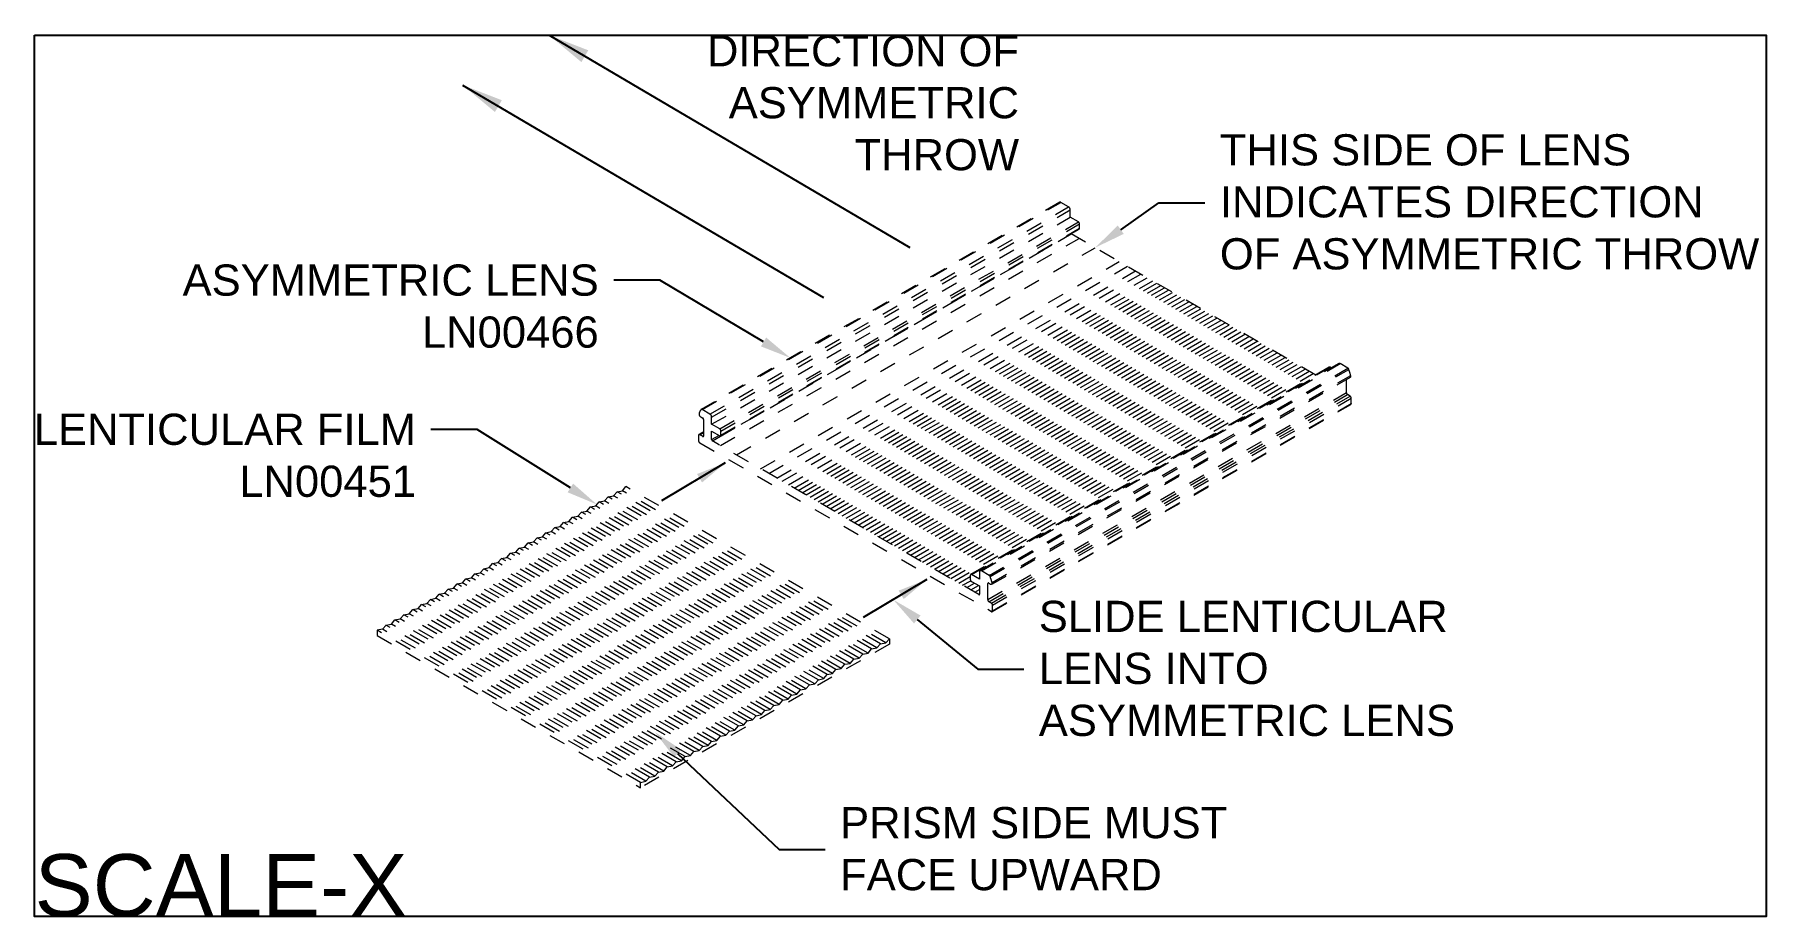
# Model space of a CAD drawing. Header units: inches. Extents: x 0 to 10.4, y -5.3 to 0.
import ezdxf
from ezdxf import colors
from ezdxf.entities.mleader import LeaderData, LeaderLine
from ezdxf.math import Vec2, Vec3

# ---------------------------------------------------------------- set-up
doc = ezdxf.new("R2010")
doc.units = ezdxf.units.IN
doc.header["$LTSCALE"] = 0.5
doc.header["$MEASUREMENT"] = 0
doc.linetypes.add('HIDDEN2', pattern=[0.1875, 0.125, -0.0625])
doc.layers.get('0').update_dxf_attribs({"color": 255, "linetype": 'CONTINUOUS'})
doc.layers.add('FAB DWG', color=221, linetype='CONTINUOUS')
doc.layers.add('Lens', color=2, linetype='HIDDEN2', lineweight=13)
doc.layers.add('Text-Unprinted', color=131, linetype='CONTINUOUS', plot=False)
doc.styles.add('LSAD_Standard', font='arial.ttf')
doc.styles.get("Standard").update_dxf_attribs({"font": 'arial.ttf'})
doc.dimstyles.get("Standard").update_dxf_attribs({"dimtxt": 0.18, "dimasz": 0.18, "dimexe": 0.18, "dimexo": 0.0625, "dimgap": 0.09, "dimtad": 0, "dimtih": 1, "dimtoh": 1, "dimdec": 4, "dimzin": 0, "dimdsep": 46, "dimtxsty": 'Standard', "dimcen": 0.09, "dimadec": 0, "dimazin": 0, "dimtfac": 1, "dimtdec": 4, "dimtofl": 0, "dimtmove": 0, "dimatfit": 3, "dimfxl": 1, "dimtolj": 1, "dimtzin": 0, "dimarcsym": 0})

msp = doc.modelspace()

# ---------------------------------------------------------------- linework, layer by layer
at = {"transparency": 16777216}
msp.add_arc((5.758, -3.461), 0.00437, 230.7967, 9.214, dxfattribs=at)
at = {"layer": 'Lens', "transparency": 16777216}
for p, q in [((6.167, -1.005), (4.01, -2.25)), ((4.015, -2.251), (6.172, -1.006)), ((4.062, -2.278), (6.219, -1.033)), ((6.219, -1.033), (6.172, -1.006)), ((4.072, -2.296), (6.229, -1.051)), ((4.072, -2.34), (6.229, -1.095)), ((4.121, -2.368), (6.278, -1.123)), ((4.128, -2.381), (6.285, -1.135)), ((6.229, -1.095), (6.229, -1.051)), ((6.278, -1.123), (6.229, -1.095)), ((6.285, -1.161), (6.285, -1.135)), ((4.077, -2.44), (6.234, -1.195)), ((4.126, -2.411), (6.283, -1.166)), ((4.126, -2.468), (6.283, -1.222)), ((4.128, -2.406), (6.285, -1.161)), ((6.234, -1.195), (6.234, -1.194)), ((7.706, -2.044), (6.234, -1.195)), ((4.222, -2.523), (6.379, -1.278)), ((4.367, -2.607), (6.524, -1.362)), ((4.416, -2.635), (6.573, -1.39)), ((4.464, -2.663), (6.621, -1.418)), ((4.497, -2.682), (6.654, -1.437)), ((4.535, -2.704), (6.692, -1.459)), ((4.568, -2.723), (6.725, -1.477)), ((4.592, -2.737), (6.749, -1.491)), ((4.616, -2.751), (6.773, -1.505)), ((4.64, -2.764), (6.797, -1.519)), ((4.664, -2.778), (6.821, -1.533)), ((4.688, -2.792), (6.845, -1.547)), ((4.713, -2.806), (6.87, -1.561)), ((4.737, -2.82), (6.894, -1.575)), ((4.761, -2.834), (6.918, -1.589)), ((4.785, -2.848), (6.942, -1.603)), ((4.809, -2.862), (6.966, -1.617)), ((4.833, -2.876), (6.99, -1.631)), ((4.858, -2.89), (7.015, -1.645)), ((4.882, -2.904), (7.039, -1.659)), ((4.906, -2.918), (7.063, -1.673)), ((4.93, -2.932), (7.087, -1.687)), ((4.93, -2.932), (7.087, -1.687)), ((4.954, -2.946), (7.111, -1.701)), ((4.978, -2.96), (7.135, -1.715)), ((5.002, -2.974), (7.16, -1.729)), ((5.027, -2.988), (7.184, -1.743)), ((5.051, -3.002), (7.208, -1.756)), ((5.075, -3.016), (7.232, -1.77)), ((5.099, -3.029), (7.256, -1.784)), ((5.123, -3.043), (7.28, -1.798)), ((5.147, -3.057), (7.304, -1.812)), ((5.172, -3.071), (7.329, -1.826)), ((5.196, -3.085), (7.353, -1.84)), ((5.22, -3.099), (7.377, -1.854)), ((5.244, -3.113), (7.401, -1.868)), ((5.268, -3.127), (7.425, -1.882)), ((5.292, -3.141), (7.449, -1.896)), ((5.317, -3.155), (7.474, -1.91)), ((5.341, -3.169), (7.498, -1.924)), ((5.365, -3.183), (7.522, -1.938)), ((5.389, -3.197), (7.546, -1.952)), ((5.413, -3.211), (7.57, -1.966)), ((7.844, -1.975), (5.687, -3.22)), ((5.695, -3.22), (7.852, -1.975)), ((7.899, -2.003), (7.852, -1.975)), ((5.437, -3.225), (7.594, -1.98)), ((5.462, -3.239), (7.619, -1.994)), ((5.486, -3.253), (7.643, -2.008)), ((5.51, -3.267), (7.667, -2.021)), ((5.534, -3.281), (7.691, -2.035)), ((7.787, -1.997), (5.63, -3.242)), ((5.635, -3.243), (7.792, -1.997)), ((5.742, -3.248), (7.899, -2.003)), ((5.748, -3.255), (7.905, -2.01)), ((5.757, -3.302), (7.914, -2.057)), ((5.76, -3.291), (7.917, -2.046)), ((7.798, -2.001), (7.792, -1.997)), ((7.89, -2.149), (7.89, -2.071)), ((5.733, -3.394), (7.89, -2.149)), ((5.74, -3.407), (7.897, -2.161)), ((5.755, -3.416), (7.912, -2.171)), ((5.762, -3.428), (7.919, -2.183)), ((7.912, -2.171), (7.897, -2.161)), ((7.919, -2.215), (7.919, -2.183)), ((4.062, -2.278), (4.015, -2.251)), ((5.76, -3.465), (7.917, -2.22)), ((5.762, -3.461), (7.919, -2.215)), ((4.024, -2.386), (3.996, -2.402)), ((4.001, -2.403), (4.024, -2.39)), ((4.007, -2.295), (4.019, -2.302)), ((4.024, -2.311), (4.024, -2.408)), ((4.072, -2.34), (4.072, -2.296)), ((4.121, -2.368), (4.072, -2.34)), ((4.072, -2.382), (4.121, -2.41)), ((4.072, -2.431), (4.072, -2.382)), ((4.128, -2.406), (4.128, -2.381)), ((3.994, -2.407), (3.994, -2.44)), ((4.017, -2.412), (4.001, -2.403)), ((4.001, -2.452), (5.755, -3.465)), ((4.017, -2.412), (4.024, -2.408)), ((4.072, -2.431), (4.115, -2.407)), ((5.679, -3.364), (4.077, -2.44)), ((4.981, -3.721), (3.396, -2.807)), ((5.013, -3.715), (3.428, -2.8)), ((5.034, -3.69), (3.449, -2.776)), ((5.066, -3.684), (3.482, -2.769)), ((5.088, -3.66), (3.503, -2.745)), ((5.12, -3.653), (3.535, -2.739)), ((5.141, -3.629), (3.556, -2.714)), ((4.82, -3.814), (3.236, -2.899)), ((4.852, -3.808), (3.268, -2.893)), ((4.874, -3.783), (3.289, -2.868)), ((4.906, -3.777), (3.321, -2.862)), ((4.927, -3.752), (3.343, -2.837)), ((4.959, -3.746), (3.375, -2.831)), ((4.639, -3.931), (3.054, -3.016)), ((4.66, -3.906), (3.075, -2.992)), ((4.692, -3.9), (3.107, -2.985)), ((4.714, -3.876), (3.129, -2.961)), ((4.746, -3.869), (3.161, -2.955)), ((4.767, -3.845), (3.182, -2.93)), ((4.799, -3.839), (3.214, -2.924)), ((4.446, -4.03), (2.862, -3.115)), ((4.478, -4.024), (2.894, -3.109)), ((4.5, -3.999), (2.915, -3.084)), ((4.5, -3.999), (2.915, -3.084)), ((4.532, -3.993), (2.947, -3.078)), ((4.553, -3.968), (2.969, -3.053)), ((4.585, -3.962), (3.001, -3.047)), ((4.607, -3.937), (3.022, -3.022)), ((4.286, -4.122), (2.701, -3.208)), ((4.318, -4.116), (2.733, -3.201)), ((4.339, -4.092), (2.755, -3.177)), ((4.372, -4.085), (2.787, -3.171)), ((4.393, -4.061), (2.808, -3.146)), ((4.425, -4.055), (2.84, -3.14)), ((5.684, -3.227), (5.684, -3.271)), ((5.742, -3.248), (5.695, -3.22)), ((4.072, -4.246), (2.488, -3.331)), ((4.104, -4.24), (2.52, -3.325)), ((4.126, -4.215), (2.541, -3.3)), ((4.158, -4.209), (2.573, -3.294)), ((4.179, -4.184), (2.594, -3.269)), ((4.211, -4.178), (2.627, -3.263)), ((4.233, -4.153), (2.648, -3.238)), ((4.265, -4.147), (2.68, -3.232)), ((5.558, -3.295), (5.628, -3.254)), ((5.582, -3.308), (5.631, -3.28)), ((5.607, -3.322), (5.654, -3.295)), ((5.628, -3.247), (5.628, -3.272)), ((5.631, -3.336), (5.678, -3.309)), ((5.684, -3.271), (5.635, -3.243)), ((5.635, -3.284), (5.684, -3.312)), ((5.684, -3.312), (5.684, -3.361)), ((5.733, -3.297), (5.738, -3.294)), ((5.733, -3.394), (5.733, -3.297)), ((5.738, -3.294), (5.749, -3.301)), ((3.912, -4.338), (2.327, -3.423)), ((3.944, -4.332), (2.359, -3.417)), ((3.965, -4.307), (2.381, -3.393)), ((3.998, -4.301), (2.413, -3.386)), ((4.019, -4.277), (2.434, -3.362)), ((4.051, -4.27), (2.466, -3.356)), ((5.655, -3.35), (5.684, -3.334)), ((5.679, -3.364), (5.684, -3.361)), ((5.679, -3.364), (5.684, -3.361)), ((5.755, -3.416), (5.74, -3.407)), ((5.762, -3.461), (5.762, -3.428)), ((3.73, -4.456), (2.146, -3.541)), ((3.752, -4.431), (2.167, -3.516)), ((3.784, -4.425), (2.199, -3.51)), ((3.805, -4.4), (2.22, -3.485)), ((3.837, -4.394), (2.252, -3.479)), ((3.859, -4.369), (2.274, -3.454)), ((3.859, -4.369), (2.274, -3.454)), ((3.891, -4.363), (2.306, -3.448)), ((3.645, -4.493), (2.06, -3.578)), ((2.06, -3.61), (3.645, -4.525)), ((3.677, -4.486), (2.092, -3.572)), ((3.698, -4.462), (2.113, -3.547))]:
    msp.add_line(p, q, dxfattribs=at)
for points in [[(3.343, -2.837), (3.375, -2.831), (3.396, -2.806)], [(3.396, -2.807), (3.428, -2.8), (3.449, -2.776)], [(3.449, -2.776), (3.482, -2.769), (3.503, -2.745)], [(3.503, -2.745), (3.535, -2.739), (3.556, -2.714)], [(3.182, -2.93), (3.214, -2.924), (3.236, -2.899)], [(3.236, -2.899), (3.268, -2.893), (3.289, -2.868)], [(3.289, -2.868), (3.321, -2.862), (3.343, -2.837)], [(3.022, -3.022), (3.054, -3.016), (3.075, -2.992)], [(3.075, -2.992), (3.107, -2.985), (3.129, -2.961)], [(3.129, -2.961), (3.161, -2.955), (3.182, -2.93)], [(2.808, -3.146), (2.84, -3.14), (2.862, -3.115)], [(2.862, -3.115), (2.894, -3.109), (2.915, -3.084), (2.947, -3.078), (2.969, -3.053)], [(2.969, -3.053), (3.001, -3.047), (3.022, -3.022)], [(2.648, -3.238), (2.68, -3.232), (2.701, -3.208)], [(2.701, -3.208), (2.733, -3.201), (2.755, -3.177)], [(2.755, -3.177), (2.787, -3.171), (2.808, -3.146)], [(2.434, -3.362), (2.466, -3.356), (2.488, -3.331)], [(2.488, -3.331), (2.52, -3.325), (2.541, -3.3)], [(2.541, -3.3), (2.573, -3.294), (2.594, -3.269)], [(2.594, -3.269), (2.627, -3.263), (2.648, -3.238)], [(2.22, -3.485), (2.252, -3.479), (2.274, -3.454), (2.306, -3.448), (2.327, -3.423)], [(2.327, -3.423), (2.359, -3.417), (2.381, -3.393)], [(2.381, -3.393), (2.413, -3.386), (2.434, -3.362)], [(2.113, -3.547), (2.146, -3.541), (2.167, -3.516)], [(2.167, -3.516), (2.199, -3.51), (2.22, -3.485)], [(4.927, -3.752), (4.959, -3.746), (4.981, -3.721)], [(4.981, -3.721), (5.013, -3.715), (5.034, -3.69)], [(5.034, -3.69), (5.066, -3.684), (5.088, -3.66)], [(4.714, -3.876), (4.746, -3.869), (4.767, -3.845)], [(4.767, -3.845), (4.799, -3.839), (4.82, -3.814)], [(4.82, -3.814), (4.852, -3.808), (4.874, -3.783)], [(4.874, -3.783), (4.906, -3.777), (4.927, -3.752)], [(4.553, -3.968), (4.585, -3.962), (4.607, -3.937)], [(4.607, -3.937), (4.639, -3.931), (4.66, -3.906)], [(4.66, -3.906), (4.692, -3.9), (4.714, -3.876)], [(4.339, -4.092), (4.372, -4.085), (4.393, -4.061)], [(4.393, -4.061), (4.425, -4.055), (4.446, -4.03)], [(4.446, -4.03), (4.478, -4.024), (4.5, -3.999), (4.532, -3.993), (4.553, -3.968)], [(4.179, -4.184), (4.211, -4.178), (4.233, -4.153)], [(4.233, -4.153), (4.265, -4.147), (4.286, -4.122)], [(4.286, -4.122), (4.318, -4.116), (4.34, -4.092)], [(4.019, -4.277), (4.051, -4.27), (4.072, -4.246)], [(4.072, -4.246), (4.104, -4.24), (4.126, -4.215)], [(4.126, -4.215), (4.158, -4.209), (4.179, -4.184)], [(3.805, -4.4), (3.837, -4.394), (3.859, -4.369), (3.891, -4.363), (3.912, -4.338)], [(3.912, -4.338), (3.944, -4.332), (3.965, -4.307)], [(3.965, -4.307), (3.998, -4.301), (4.019, -4.277)], [(3.698, -4.462), (3.73, -4.456), (3.752, -4.431)], [(3.752, -4.431), (3.784, -4.425), (3.805, -4.4)]]:
    msp.add_lwpolyline(points, dxfattribs=at)
at = {"layer": 'Lens', "transparency": 16777216, "flags": 128}
msp.add_lwpolyline([(5.749, -3.301), (5.752, -3.302), (5.754, -3.303), (5.756, -3.302), (5.758, -3.301), (5.759, -3.299), (5.76, -3.297), (5.76, -3.294), (5.76, -3.291)], dxfattribs=at)
at = {"layer": 'Lens', "ltscale": 0.5, "transparency": 16777216}
for points in [[(2.114, -3.547), (2.092, -3.572), (2.06, -3.578), (2.06, -3.61)], [(5.088, -3.66), (5.12, -3.653), (5.141, -3.629), (5.141, -3.661), (3.645, -4.525), (3.645, -4.493), (3.677, -4.486), (3.698, -4.462)]]:
    msp.add_lwpolyline(points, dxfattribs=at)
at = {"layer": 'Lens', "transparency": 16777216}
for centre, radius, start, end in [((6.169, -1.009), 0.00484, 53.0944, 115.5952), ((6.206, -1.052), 0.0231, 2.6055, 57.3945), ((6.27, -1.136), 0.0151, 2.6055, 57.3945), ((6.28, -1.162), 0.00485, 305.0133, 6.2988), ((7.847, -1.982), 0.00754, 54.3824, 114.3071), ((7.789, -2.001), 0.00495, 54.3824, 114.3071), ((7.891, -2.015), 0.0151, 22.5974, 57.5221), ((7.73, -2.087), 0.19, 12.2235, 23.8866), ((7.908, -2.05), 0.00937, 310.3835, 20.298), ((7.905, -2.149), 0.0154, 182.606, 237.3945), ((7.904, -2.183), 0.0154, 2.6055, 57.3945), ((4.053, -2.288), 0.0577, 139.4264, 165.3798), ((4.018, -2.277), 0.0217, 172.2444, 238.7144), ((4.012, -2.254), 0.00452, 51.6739, 132.296), ((4.049, -2.297), 0.0231, 2.6055, 57.3945), ((7.915, -2.216), 0.00493, 305.0133, 6.2988), ((4.013, -2.311), 0.0108, 2.6052, 57.3945), ((4.113, -2.381), 0.0151, 2.6055, 57.3945), ((3.998, -2.406), 0.00437, 50.7967, 189.214), ((4.009, -2.439), 0.0154, 182.6055, 237.3945), ((4.02, -2.409), 0.00437, 230.7965, 9.2127), ((4.083, -2.431), 0.0108, 182.6055, 237.3945), ((4.124, -2.407), 0.0043, 230.7967, 9.214), ((5.69, -3.226), 0.00655, 50.7967, 189.214), ((5.633, -3.246), 0.0043, 50.7967, 189.214), ((5.643, -3.272), 0.0151, 182.6055, 237.3945), ((5.736, -3.297), 0.00306, 50.7969, 189.2153), ((5.734, -3.26), 0.0151, 22.5974, 57.5221), ((5.573, -3.332), 0.19, 12.2235, 23.8866), ((5.681, -3.362), 0.00306, 230.7967, 9.214), ((5.748, -3.394), 0.0154, 182.606, 237.3945), ((5.747, -3.429), 0.0154, 2.6055, 57.3945)]:
    msp.add_arc(centre, radius, start, end, dxfattribs=at)
at = {"layer": 'Text-Unprinted', "ltscale": 0.5, "transparency": 16777216}
msp.add_lwpolyline([(0, 0), (10.416, 0), (10.416, -5.299), (0, -5.299)], close=True, dxfattribs=at)

# ---------------------------------------------------------------- texts
at = {"layer": 'FAB DWG', "ltscale": 0.5, "transparency": 16777216, "insert": (5.921, 0), "char_height": 0.1875, "width": 2.38322, "attachment_point": 3, "style": 'LSAD_Standard'}
msp.add_mtext('\\A1;DIRECTION OF ASYMMETRIC THROW', dxfattribs=at)
at = {"layer": 'Text-Unprinted', "ltscale": 0.5, "transparency": 16777216, "style": 'LSAD_Standard'}
msp.add_attdef('SCALE-X', (0, -5.299), 'XEffectiveScaleFactor', height=0.375, dxfattribs=at)

# ---------------------------------------------------------------- leaders
at = {"layer": 'FAB DWG', "transparency": 16777216}
for points, override in [([(3.094, 0), (5.264, -1.277)], {"dimasz": 0.25, "dimgap": 0.09, "dimtad": 0}), ([(2.574, -0.3), (4.744, -1.577)], {"dimasz": 0.25, "dimgap": 0.09, "dimtad": 0}), ([(4.154, -2.572), (3.77, -2.801)], {"dimgap": 0.09, "dimtad": 0}), ([(5.367, -3.273), (4.983, -3.502)], {"dimgap": 0.09, "dimtad": 0})]:
    msp.add_leader(points, dimstyle='Standard', override=override, dxfattribs=at)
at = {"layer": 'FAB DWG', "ltscale": 0.5, "transparency": 16777216}
ml = msp.add_multileader_mtext('Standard', dxfattribs=at)
ml.set_content('\\A1;THIS SIDE OF LENS INDICATES DIRECTION OF ASYMMETRIC THROW', color=256, style='LSAD_Standard')
ml.set_leader_properties()
ml.build(insert=Vec2(0, 0))
ml.multileader.update_dxf_attribs({"text_left_attachment_type": 2, "dogleg_length": 0.36, "arrow_head_size": 0.188})
ctx = ml.context
ctx.base_point, ctx.char_height, ctx.arrow_head_size, ctx.landing_gap_size, ctx.plane_origin = Vec3(7.039, -1.009), 0.1875, 0.188, 0.09, Vec3(7.562, 14.558)
ctx.left_attachment = 2
notes = []
notes.append((ctx, [(0, (1, 1, 0), (6.762, -1.009), (1, 0), 0.277, [(0, [(6.379, -1.278)], 0, [])])]))
ctx.mtext.insert, ctx.mtext.width, ctx.mtext.defined_height, ctx.mtext.flow_direction = Vec3(7.129, -0.596), 3.28716, 0.649, 5
ml = msp.add_multileader_mtext('Standard', dxfattribs=at)
ml.set_content('\\A1;ASYMMETRIC LENS\\PLN00466', color=256, style='LSAD_Standard')
ml.set_leader_properties()
ml.build(insert=Vec2(0, 0))
ml.multileader.update_dxf_attribs({"text_left_attachment_type": 2, "dogleg_length": 0.36, "arrow_head_size": 0.188})
ctx = ml.context
ctx.base_point, ctx.char_height, ctx.arrow_head_size, ctx.landing_gap_size, ctx.plane_origin = Vec3(0.814, -1.632), 0.1875, 0.188, 0.09, Vec3(5.729, 13.896)
ctx.left_attachment, ctx.text_align_type = 2, 2
notes.append((ctx, [(1, (1, 1, 0), (3.761, -1.474), (-1, 0), 0.277, [(0, [(4.546, -1.941)], 0, [])])]))
ctx.mtext.insert, ctx.mtext.width, ctx.mtext.defined_height, ctx.mtext.alignment, ctx.mtext.flow_direction = Vec3(3.393, -1.379), 2.52483, 0.649, 3, 5
ml = msp.add_multileader_mtext('Standard', dxfattribs=at)
ml.set_content('\\A1;LENTICULAR FILM LN00451', color=256, style='LSAD_Standard')
ml.set_leader_properties()
ml.build(insert=Vec2(0, 0))
ml.multileader.update_dxf_attribs({"text_left_attachment_type": 2, "dogleg_length": 0.36, "arrow_head_size": 0.188})
ctx = ml.context
ctx.base_point, ctx.char_height, ctx.arrow_head_size, ctx.landing_gap_size, ctx.plane_origin = Vec3(-0.056, -2.53), 0.1875, 0.188, 0.09, Vec3(4.565, 13.014)
ctx.left_attachment, ctx.text_align_type = 2, 2
notes.append((ctx, [(1, (1, 1, 0), (2.661, -2.372), (-1, 0), 0.277, [(0, [(3.382, -2.822)], 0, [])])]))
ctx.mtext.insert, ctx.mtext.width, ctx.mtext.defined_height, ctx.mtext.alignment, ctx.mtext.flow_direction = Vec3(2.294, -2.276), 2.29424, 0.649, 3, 5
ml = msp.add_multileader_mtext('Standard', dxfattribs=at)
ml.set_content('\\A1;SLIDE LENTICULAR LENS INTO ASYMMETRIC LENS', color=256, style='LSAD_Standard')
ml.set_leader_properties()
ml.build(insert=Vec2(0, 0))
ml.multileader.update_dxf_attribs({"text_left_attachment_type": 2, "dogleg_length": 0.36, "arrow_head_size": 0.188})
ctx = ml.context
ctx.base_point, ctx.char_height, ctx.arrow_head_size, ctx.landing_gap_size, ctx.plane_origin = Vec3(5.95, -3.813), 0.1875, 0.188, 0.09, Vec3(9.489, 12.975)
ctx.left_attachment = 2
notes.append((ctx, [(0, (1, 1, 0), (5.673, -3.813), (1, 0), 0.277, [(0, [(5.164, -3.394)], 0, [])])]))
ctx.mtext.insert, ctx.mtext.width, ctx.mtext.defined_height, ctx.mtext.flow_direction = Vec3(6.04, -3.401), 2.7783, 0.355, 5
ml = msp.add_multileader_mtext('Standard', dxfattribs=at)
ml.set_content('\\A1;PRISM SIDE MUST FACE UPWARD', color=256, style='LSAD_Standard')
ml.set_leader_properties()
ml.build(insert=Vec2(0, 0))
ml.multileader.update_dxf_attribs({"text_left_attachment_type": 2, "dogleg_length": 0.36, "arrow_head_size": 0.188})
ctx = ml.context
ctx.base_point, ctx.char_height, ctx.arrow_head_size, ctx.landing_gap_size, ctx.plane_origin = Vec3(4.755, -4.896), 0.1875, 0.188, 0.09, Vec3(3.038, 9.251)
ctx.left_attachment = 2
notes.append((ctx, [(0, (1, 1, 0), (4.478, -4.896), (1, 0), 0.277, [(0, [(3.731, -4.19)], 0, [])])]))
ctx.mtext.insert, ctx.mtext.width, ctx.mtext.defined_height, ctx.mtext.flow_direction = Vec3(4.845, -4.641), 2.4137, 0.658, 5
for ctx, leaders in notes:
    for number, flags, end, landing, length, lines in leaders:
        leader = LeaderData()
        leader.index, (leader.has_last_leader_line, leader.has_dogleg_vector, leader.attachment_direction) = number, flags
        leader.last_leader_point, leader.dogleg_vector, leader.dogleg_length = Vec3(end), Vec3(landing), length
        for number, points, colour, breaks in lines:
            line = LeaderLine()
            line.index, line.vertices, line.color, line.breaks = number, Vec3.list(points), colors.encode_raw_color(colour), breaks
            leader.lines.append(line)
        ctx.leaders.append(leader)

doc.saveas('drawing.dxf')
